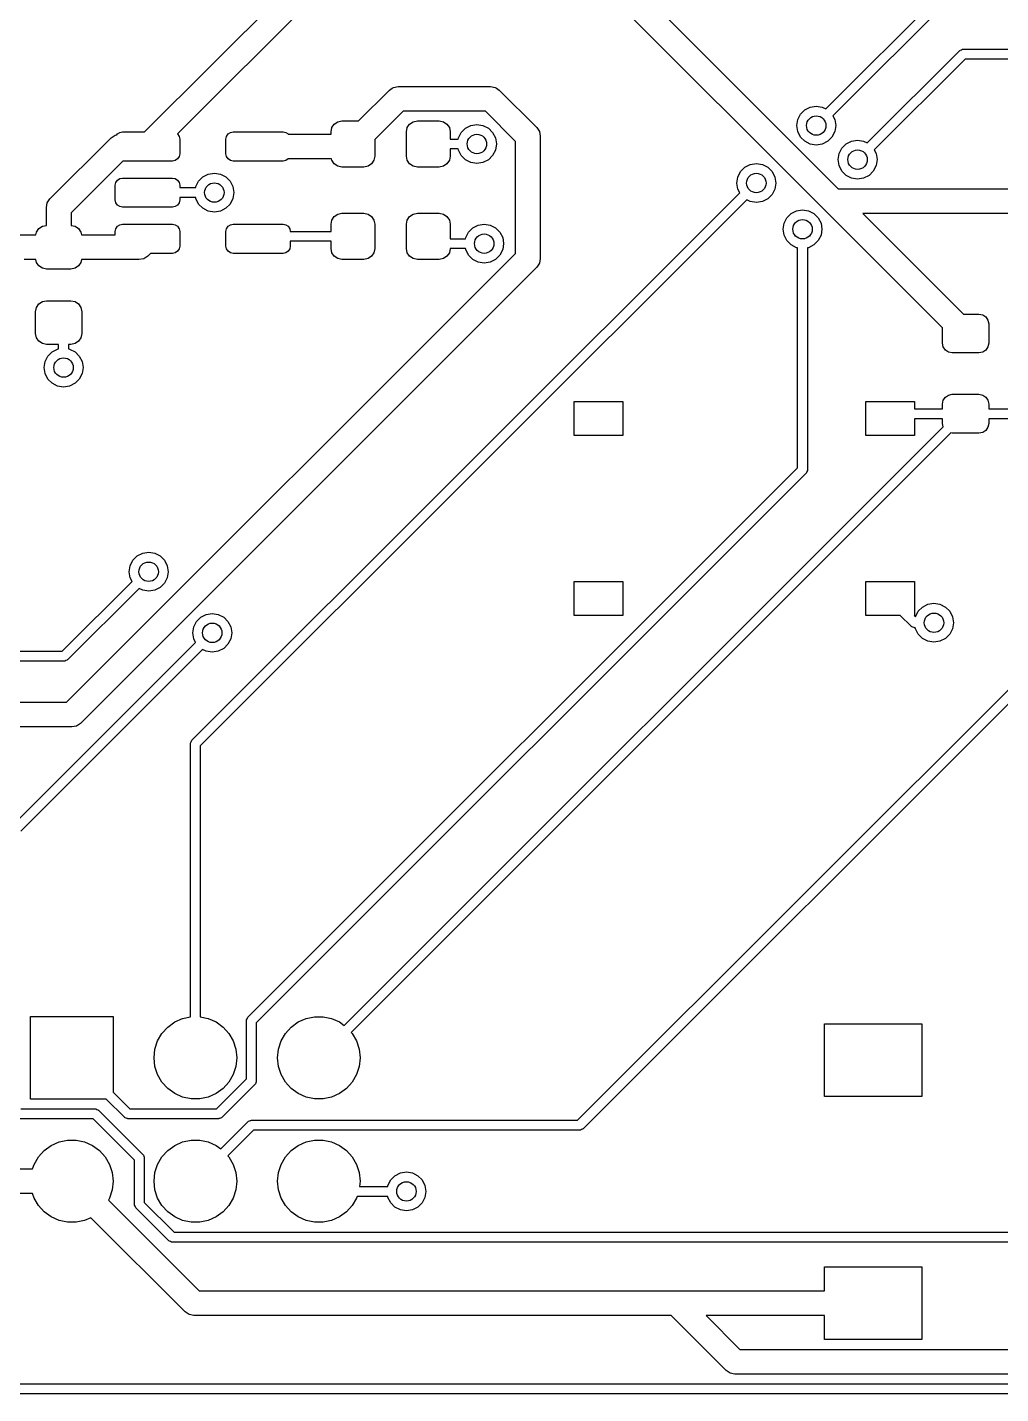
# Model space of a CAD drawing. Extents: x 5.11 to 8.2, y -3.91 to -1.13.
# Drawn here: x 5.506 to 6.294, y -3.908 to -2.801 of the extents above; entities that cross this region are included whole.
import ezdxf

# ---------------------------------------------------------------- set-up
doc = ezdxf.new("R2010")
doc.units = 0
doc.header["$MEASUREMENT"] = 0
doc.layers.add('BLACK', color=7, linetype='CONTINUOUS')

msp = doc.modelspace()

# ---------------------------------------------------------------- linework, layer by layer
at = {"layer": 'BLACK', "linetype": 'CONTINUOUS'}
for p, q in [((5.95685, -2.72617), (6.16261, -2.93193)), ((6.15264, -2.86729), (6.28851, -2.73142)), ((5.60102, -2.88583), (5.74834, -2.7385)), ((6.15139, -2.949), (5.93978, -2.73739)), ((6.293, -2.73825), (6.1583, -2.87295)), ((5.76248, -2.75264), (5.62762, -2.8875)), ((6.18611, -2.89485), (6.26095, -2.82001)), ((6.26095, -2.82001), (6.26124, -2.81986)), ((6.26124, -2.81986), (6.26143, -2.8196)), ((6.26143, -2.8196), (6.26232, -2.81931)), ((6.26232, -2.81931), (6.26315, -2.81888)), ((6.26315, -2.81888), (6.26347, -2.81893)), ((6.26347, -2.81893), (6.26378, -2.81883)), ((6.26378, -2.81883), (6.38248, -2.81883)), ((6.26544, -2.82683), (6.19176, -2.90051)), ((6.38248, -2.82683), (6.26544, -2.82683)), ((5.77424, -2.87697), (5.79919, -2.85202)), ((5.79919, -2.85202), (5.80142, -2.85053)), ((5.80142, -2.85053), (5.80243, -2.84986)), ((5.80243, -2.84986), (5.80626, -2.84909)), ((5.80626, -2.84909), (5.88105, -2.84909)), ((5.88105, -2.84909), (5.88488, -2.84986)), ((5.88488, -2.84986), (5.88589, -2.85053)), ((5.88589, -2.85053), (5.88812, -2.85202)), ((5.88812, -2.85202), (5.91849, -2.88239)), ((6.13557, -2.86803), (6.13996, -2.86579)), ((6.13996, -2.86579), (6.14482, -2.86502)), ((6.14482, -2.86502), (6.14969, -2.86579)), ((6.14969, -2.86579), (6.15264, -2.86729)), ((5.75744, -2.87764), (5.76083, -2.87697)), ((5.76083, -2.87697), (5.77424, -2.87697)), ((5.8104, -2.86909), (5.7874, -2.89209)), ((5.87691, -2.86909), (5.8104, -2.86909)), ((5.81846, -2.87764), (5.82185, -2.87697)), ((5.82185, -2.87697), (5.83957, -2.87697)), ((5.83957, -2.87697), (5.84296, -2.87764)), ((5.90142, -2.8936), (5.87691, -2.86909)), ((6.12908, -2.88077), (6.12985, -2.8759)), ((6.12985, -2.8759), (6.13208, -2.87151)), ((6.13208, -2.87151), (6.13557, -2.86803)), ((6.1583, -2.87295), (6.1598, -2.8759)), ((6.1598, -2.8759), (6.16057, -2.88077)), ((5.57396, -2.89057), (5.57721, -2.8884)), ((5.57721, -2.8884), (5.57862, -2.88812)), ((5.57862, -2.88812), (5.57899, -2.88756)), ((5.57899, -2.88756), (5.58091, -2.88628)), ((5.58091, -2.88628), (5.58317, -2.88583)), ((5.58317, -2.88583), (5.60102, -2.88583)), ((5.62762, -2.8875), (5.6277, -2.88756)), ((5.6277, -2.88756), (5.62898, -2.88947)), ((5.66728, -2.88947), (5.66856, -2.88756)), ((5.66856, -2.88756), (5.67048, -2.88628)), ((5.67048, -2.88628), (5.67274, -2.88583)), ((5.67274, -2.88583), (5.71309, -2.88583)), ((5.71309, -2.88583), (5.71535, -2.88628)), ((5.71535, -2.88628), (5.71727, -2.88756)), ((5.71727, -2.88756), (5.71732, -2.88764)), ((5.71732, -2.88764), (5.75197, -2.88764)), ((5.75197, -2.88583), (5.75264, -2.88244)), ((5.75197, -2.88764), (5.75197, -2.88583)), ((5.75264, -2.88244), (5.75456, -2.87956)), ((5.75456, -2.87956), (5.75744, -2.87764)), ((5.81299, -2.88583), (5.81367, -2.88244)), ((5.81299, -2.90551), (5.81299, -2.88583)), ((5.81367, -2.88244), (5.81559, -2.87956)), ((5.81559, -2.87956), (5.81846, -2.87764)), ((5.84296, -2.87764), (5.84583, -2.87956)), ((5.84583, -2.87956), (5.84775, -2.88244)), ((5.84775, -2.88244), (5.84843, -2.88583)), ((5.84843, -2.88583), (5.84843, -2.89167)), ((5.8551, -2.8908), (5.85734, -2.88641)), ((5.85734, -2.88641), (5.86082, -2.88293)), ((5.86082, -2.88293), (5.86521, -2.88069)), ((5.86521, -2.88069), (5.87008, -2.87992)), ((5.87008, -2.87992), (5.87495, -2.88069)), ((5.87495, -2.88069), (5.87934, -2.88293)), ((5.87934, -2.88293), (5.88282, -2.88641)), ((5.88282, -2.88641), (5.88506, -2.8908)), ((5.91849, -2.88239), (5.92066, -2.88563)), ((5.92066, -2.88563), (5.92104, -2.88756)), ((5.92104, -2.88756), (5.92142, -2.88946)), ((6.12985, -2.88563), (6.12908, -2.88077)), ((6.13208, -2.89002), (6.12985, -2.88563)), ((6.1598, -2.88563), (6.15756, -2.89002)), ((6.16057, -2.88077), (6.1598, -2.88563)), ((5.52442, -2.94011), (5.57396, -2.89057)), ((5.57396, -2.89057), (5.57396, -2.89057)), ((5.62898, -2.88947), (5.62943, -2.89173)), ((5.62943, -2.89173), (5.62943, -2.90354)), ((5.66683, -2.89173), (5.66728, -2.88947)), ((5.66683, -2.90354), (5.66683, -2.89173)), ((5.7874, -2.89209), (5.7874, -2.90551)), ((5.84843, -2.89167), (5.85496, -2.89167)), ((5.85496, -2.89967), (5.84843, -2.89967)), ((5.84843, -2.89967), (5.84843, -2.90551)), ((5.85496, -2.89167), (5.8551, -2.8908)), ((5.8551, -2.90054), (5.85496, -2.89967)), ((5.88506, -2.8908), (5.88583, -2.89567)), ((5.88583, -2.89567), (5.88506, -2.90054)), ((5.90142, -2.98435), (5.90142, -2.8936)), ((5.92142, -2.88946), (5.92142, -2.98849)), ((6.13557, -2.89351), (6.13208, -2.89002)), ((6.13996, -2.89574), (6.13557, -2.89351)), ((6.14482, -2.89652), (6.13996, -2.89574)), ((6.14969, -2.89574), (6.14482, -2.89652)), ((6.15408, -2.89351), (6.14969, -2.89574)), ((6.15756, -2.89002), (6.15408, -2.89351)), ((6.16331, -2.90346), (6.16555, -2.89907)), ((6.16555, -2.89907), (6.16903, -2.89559)), ((6.16903, -2.89559), (6.17342, -2.89335)), ((6.17342, -2.89335), (6.17829, -2.89258)), ((6.17829, -2.89258), (6.18315, -2.89335)), ((6.18315, -2.89335), (6.18611, -2.89485)), ((5.58337, -2.90945), (5.5415, -2.95132)), ((5.62352, -2.90945), (5.58337, -2.90945)), ((5.62578, -2.909), (5.62352, -2.90945)), ((5.6277, -2.90772), (5.62578, -2.909)), ((5.62898, -2.9058), (5.6277, -2.90772)), ((5.62943, -2.90354), (5.62898, -2.9058)), ((5.66728, -2.9058), (5.66683, -2.90354)), ((5.66856, -2.90772), (5.66728, -2.9058)), ((5.67048, -2.909), (5.66856, -2.90772)), ((5.67274, -2.90945), (5.67048, -2.909)), ((5.71309, -2.90945), (5.67274, -2.90945)), ((5.71535, -2.909), (5.71309, -2.90945)), ((5.71727, -2.90772), (5.71535, -2.909)), ((5.71732, -2.90764), (5.71727, -2.90772)), ((5.75239, -2.90764), (5.71732, -2.90764)), ((5.75264, -2.9089), (5.75239, -2.90764)), ((5.75456, -2.91178), (5.75264, -2.9089)), ((5.78673, -2.9089), (5.78481, -2.91178)), ((5.7874, -2.90551), (5.78673, -2.9089)), ((5.81367, -2.9089), (5.81299, -2.90551)), ((5.81559, -2.91178), (5.81367, -2.9089)), ((5.84775, -2.9089), (5.84583, -2.91178)), ((5.84843, -2.90551), (5.84775, -2.9089)), ((5.85734, -2.90493), (5.8551, -2.90054)), ((5.86082, -2.90841), (5.85734, -2.90493)), ((5.86521, -2.91065), (5.86082, -2.90841)), ((5.87008, -2.91142), (5.86521, -2.91065)), ((5.87495, -2.91065), (5.87008, -2.91142)), ((5.87934, -2.90841), (5.87495, -2.91065)), ((5.88282, -2.90493), (5.87934, -2.90841)), ((5.88506, -2.90054), (5.88282, -2.90493)), ((6.16254, -2.90833), (6.16331, -2.90346)), ((6.16331, -2.91319), (6.16254, -2.90833)), ((6.19176, -2.90051), (6.19327, -2.90346)), ((6.19327, -2.90346), (6.19404, -2.90833)), ((6.19404, -2.90833), (6.19327, -2.91319)), ((5.64822, -2.9223), (5.65261, -2.92006)), ((5.65261, -2.92006), (5.65748, -2.91929)), ((5.65748, -2.91929), (5.66235, -2.92006)), ((5.66235, -2.92006), (5.66674, -2.9223)), ((5.75744, -2.9137), (5.75456, -2.91178)), ((5.76083, -2.91437), (5.75744, -2.9137)), ((5.77854, -2.91437), (5.76083, -2.91437)), ((5.78193, -2.9137), (5.77854, -2.91437)), ((5.78481, -2.91178), (5.78193, -2.9137)), ((5.81846, -2.9137), (5.81559, -2.91178)), ((5.82185, -2.91437), (5.81846, -2.9137)), ((5.83957, -2.91437), (5.82185, -2.91437)), ((5.84296, -2.9137), (5.83957, -2.91437)), ((5.84583, -2.91178), (5.84296, -2.9137)), ((6.08134, -2.92244), (6.08358, -2.91805)), ((6.08358, -2.91805), (6.08706, -2.91456)), ((6.08706, -2.91456), (6.09145, -2.91233)), ((6.09145, -2.91233), (6.09632, -2.91156)), ((6.09632, -2.91156), (6.10118, -2.91233)), ((6.10118, -2.91233), (6.10557, -2.91456)), ((6.10557, -2.91456), (6.10906, -2.91805)), ((6.10906, -2.91805), (6.1113, -2.92244)), ((6.16555, -2.91758), (6.16331, -2.91319)), ((6.16903, -2.92107), (6.16555, -2.91758)), ((6.17342, -2.9233), (6.16903, -2.92107)), ((6.18754, -2.92107), (6.18315, -2.9233)), ((6.19103, -2.91758), (6.18754, -2.92107)), ((6.19327, -2.91319), (6.19103, -2.91758)), ((5.57726, -2.92913), (5.57771, -2.92687)), ((5.57726, -2.94094), (5.57726, -2.92913)), ((5.57771, -2.92687), (5.57899, -2.92496)), ((5.57899, -2.92496), (5.58091, -2.92368)), ((5.58091, -2.92368), (5.58317, -2.92323)), ((5.58317, -2.92323), (5.62352, -2.92323)), ((5.62352, -2.92323), (5.62578, -2.92368)), ((5.62578, -2.92368), (5.6277, -2.92496)), ((5.6277, -2.92496), (5.62898, -2.92687)), ((5.62898, -2.92687), (5.62943, -2.92913)), ((5.62943, -2.92913), (5.62943, -2.93104)), ((5.62943, -2.93104), (5.64237, -2.93104)), ((5.64237, -2.93104), (5.6425, -2.93017)), ((5.6425, -2.93017), (5.64474, -2.92578)), ((5.64474, -2.92578), (5.64822, -2.9223)), ((5.66674, -2.9223), (5.67022, -2.92578)), ((5.67022, -2.92578), (5.67246, -2.93017)), ((5.67246, -2.93017), (5.67323, -2.93504)), ((6.08057, -2.9273), (6.08134, -2.92244)), ((6.08134, -2.93217), (6.08057, -2.9273)), ((6.08284, -2.93512), (6.08134, -2.93217)), ((6.1113, -2.93217), (6.10906, -2.93656)), ((6.1113, -2.92244), (6.11207, -2.9273)), ((6.11207, -2.9273), (6.1113, -2.93217)), ((6.16261, -2.93193), (6.61122, -2.93193)), ((6.17829, -2.92407), (6.17342, -2.9233)), ((6.18315, -2.9233), (6.17829, -2.92407)), ((5.5215, -2.94718), (5.52226, -2.94335)), ((5.52226, -2.94335), (5.52442, -2.94011)), ((5.52442, -2.94011), (5.52442, -2.94011)), ((5.57771, -2.9432), (5.57726, -2.94094)), ((5.57899, -2.94512), (5.57771, -2.9432)), ((5.62898, -2.9432), (5.6277, -2.94512)), ((5.62943, -2.94094), (5.62898, -2.9432)), ((5.64237, -2.93904), (5.62943, -2.93904)), ((5.62943, -2.93904), (5.62943, -2.94094)), ((5.6393, -3.37867), (6.08284, -2.93512)), ((5.6425, -2.93991), (5.64237, -2.93904)), ((5.64474, -2.9443), (5.6425, -2.93991)), ((6.0885, -2.94078), (5.64613, -3.38315)), ((5.67246, -2.93991), (5.67022, -2.9443)), ((5.67323, -2.93504), (5.67246, -2.93991)), ((6.09145, -2.94228), (6.0885, -2.94078)), ((6.09632, -2.94305), (6.09145, -2.94228)), ((6.10118, -2.94228), (6.09632, -2.94305)), ((6.10557, -2.94004), (6.10118, -2.94228)), ((6.10906, -2.93656), (6.10557, -2.94004)), ((5.5215, -2.96165), (5.5215, -2.94718)), ((5.5415, -2.95132), (5.5415, -2.96165)), ((5.58091, -2.9464), (5.57899, -2.94512)), ((5.58317, -2.94685), (5.58091, -2.9464)), ((5.62352, -2.94685), (5.58317, -2.94685)), ((5.62578, -2.9464), (5.62352, -2.94685)), ((5.6277, -2.94512), (5.62578, -2.9464)), ((5.64822, -2.94778), (5.64474, -2.9443)), ((5.65261, -2.95002), (5.64822, -2.94778)), ((5.65748, -2.95079), (5.65261, -2.95002)), ((5.66235, -2.95002), (5.65748, -2.95079)), ((5.66674, -2.94778), (5.66235, -2.95002)), ((5.67022, -2.9443), (5.66674, -2.94778)), ((5.75264, -2.95724), (5.75456, -2.95437)), ((5.75456, -2.95437), (5.75744, -2.95245)), ((5.75744, -2.95245), (5.76083, -2.95177)), ((5.76083, -2.95177), (5.77854, -2.95177)), ((5.77854, -2.95177), (5.78193, -2.95245)), ((5.78193, -2.95245), (5.78481, -2.95437)), ((5.78481, -2.95437), (5.78673, -2.95724)), ((5.81367, -2.95724), (5.81559, -2.95437)), ((5.81559, -2.95437), (5.81846, -2.95245)), ((5.81846, -2.95245), (5.82185, -2.95177)), ((5.82185, -2.95177), (5.83957, -2.95177)), ((5.83957, -2.95177), (5.84296, -2.95245)), ((5.84296, -2.95245), (5.84583, -2.95437)), ((5.84583, -2.95437), (5.84775, -2.95724)), ((6.12098, -2.95545), (6.12446, -2.95196)), ((6.12446, -2.95196), (6.12885, -2.94973)), ((6.12885, -2.94973), (6.13372, -2.94896)), ((6.13372, -2.94896), (6.13859, -2.94973)), ((6.13859, -2.94973), (6.14298, -2.95196)), ((6.14298, -2.95196), (6.14646, -2.95545)), ((6.24705, -3.04465), (6.15139, -2.949)), ((6.15139, -2.949), (6.15139, -2.949)), ((6.61184, -2.95193), (6.18261, -2.95193)), ((6.18261, -2.95193), (6.26414, -3.03346)), ((5.51347, -2.96708), (5.51539, -2.96421)), ((5.51539, -2.96421), (5.51826, -2.96229)), ((5.51826, -2.96229), (5.5215, -2.96165)), ((5.5415, -2.96165), (5.54473, -2.96229)), ((5.54473, -2.96229), (5.5476, -2.96421)), ((5.5476, -2.96421), (5.54952, -2.96708)), ((5.57726, -2.96654), (5.57771, -2.96428)), ((5.57771, -2.96428), (5.57899, -2.96236)), ((5.57899, -2.96236), (5.58091, -2.96108)), ((5.58091, -2.96108), (5.58317, -2.96063)), ((5.58317, -2.96063), (5.62352, -2.96063)), ((5.62352, -2.96063), (5.62578, -2.96108)), ((5.62578, -2.96108), (5.6277, -2.96236)), ((5.6277, -2.96236), (5.62898, -2.96428)), ((5.62898, -2.96428), (5.62943, -2.96654)), ((5.66683, -2.96654), (5.66728, -2.96428)), ((5.66728, -2.96428), (5.66856, -2.96236)), ((5.66856, -2.96236), (5.67048, -2.96108)), ((5.67048, -2.96108), (5.67274, -2.96063)), ((5.67274, -2.96063), (5.71309, -2.96063)), ((5.71309, -2.96063), (5.71535, -2.96108)), ((5.71535, -2.96108), (5.71727, -2.96236)), ((5.71727, -2.96236), (5.71855, -2.96428)), ((5.71855, -2.96428), (5.71898, -2.96647)), ((5.75197, -2.96063), (5.75264, -2.95724)), ((5.75197, -2.96647), (5.75197, -2.96063)), ((5.78673, -2.95724), (5.7874, -2.96063)), ((5.7874, -2.96063), (5.7874, -2.98031)), ((5.81299, -2.96063), (5.81367, -2.95724)), ((5.81299, -2.98031), (5.81299, -2.96063)), ((5.84775, -2.95724), (5.84843, -2.96063)), ((5.84843, -2.96063), (5.84843, -2.97238)), ((5.86324, -2.96712), (5.86673, -2.96364)), ((5.86673, -2.96364), (5.87112, -2.9614)), ((5.87112, -2.9614), (5.87598, -2.96063)), ((5.87598, -2.96063), (5.88085, -2.9614)), ((5.88085, -2.9614), (5.88524, -2.96364)), ((5.88524, -2.96364), (5.88872, -2.96712)), ((6.11797, -2.96471), (6.11874, -2.95984)), ((6.11874, -2.96957), (6.11797, -2.96471)), ((6.11874, -2.95984), (6.12098, -2.95545)), ((6.14646, -2.95545), (6.1487, -2.95984)), ((6.1487, -2.95984), (6.14947, -2.96471)), ((6.14947, -2.96471), (6.1487, -2.96957)), ((5.49934, -2.96933), (5.51302, -2.96933)), ((5.51302, -2.96933), (5.51347, -2.96708)), ((5.54952, -2.96708), (5.54997, -2.96933)), ((5.54997, -2.96933), (5.57726, -2.96933)), ((5.57726, -2.96933), (5.57726, -2.96654)), ((5.62943, -2.96654), (5.62943, -2.97835)), ((5.66683, -2.97835), (5.66683, -2.96654)), ((5.71898, -2.96647), (5.75197, -2.96647)), ((5.75197, -2.97447), (5.719, -2.97447)), ((5.719, -2.97447), (5.719, -2.97835)), ((5.75197, -2.98031), (5.75197, -2.97447)), ((5.84843, -2.97238), (5.86087, -2.97238)), ((5.86087, -2.97238), (5.86101, -2.97151)), ((5.86101, -2.97151), (5.86324, -2.96712)), ((5.88872, -2.96712), (5.89096, -2.97151)), ((5.89096, -2.97151), (5.89173, -2.97638)), ((5.89173, -2.97638), (5.89096, -2.98124)), ((6.12098, -2.97396), (6.11874, -2.96957)), ((6.12446, -2.97745), (6.12098, -2.97396)), ((6.14646, -2.97396), (6.14298, -2.97745)), ((6.1487, -2.96957), (6.14646, -2.97396)), ((5.53789, -3.34787), (5.90142, -2.98435)), ((5.60353, -2.9864), (5.60028, -2.98857)), ((5.60568, -2.98425), (5.60353, -2.9864)), ((5.60353, -2.9864), (5.60353, -2.9864)), ((5.62352, -2.98425), (5.60568, -2.98425)), ((5.62578, -2.9838), (5.62352, -2.98425)), ((5.6277, -2.98252), (5.62578, -2.9838)), ((5.62898, -2.98061), (5.6277, -2.98252)), ((5.62943, -2.97835), (5.62898, -2.98061)), ((5.66728, -2.98061), (5.66683, -2.97835)), ((5.66856, -2.98252), (5.66728, -2.98061)), ((5.67048, -2.9838), (5.66856, -2.98252)), ((5.67274, -2.98425), (5.67048, -2.9838)), ((5.71309, -2.98425), (5.67274, -2.98425)), ((5.71535, -2.9838), (5.71309, -2.98425)), ((5.71727, -2.98252), (5.71535, -2.9838)), ((5.71855, -2.98061), (5.71727, -2.98252)), ((5.719, -2.97835), (5.71855, -2.98061)), ((5.75264, -2.9837), (5.75197, -2.98031)), ((5.75456, -2.98658), (5.75264, -2.9837)), ((5.75744, -2.9885), (5.75456, -2.98658)), ((5.78481, -2.98658), (5.78193, -2.9885)), ((5.78673, -2.9837), (5.78481, -2.98658)), ((5.7874, -2.98031), (5.78673, -2.9837)), ((5.81367, -2.9837), (5.81299, -2.98031)), ((5.81559, -2.98658), (5.81367, -2.9837)), ((5.81846, -2.9885), (5.81559, -2.98658)), ((5.84583, -2.98658), (5.84296, -2.9885)), ((5.84775, -2.9837), (5.84583, -2.98658)), ((5.84841, -2.98038), (5.84775, -2.9837)), ((5.86087, -2.98038), (5.84841, -2.98038)), ((5.86101, -2.98124), (5.86087, -2.98038)), ((5.86324, -2.98563), (5.86101, -2.98124)), ((5.86673, -2.98912), (5.86324, -2.98563)), ((5.88872, -2.98563), (5.88524, -2.98912)), ((5.89096, -2.98124), (5.88872, -2.98563)), ((6.12885, -2.97968), (6.12446, -2.97745)), ((6.12972, -2.97982), (6.12885, -2.97968)), ((6.12972, -3.15793), (6.12972, -2.97982)), ((6.13859, -2.97968), (6.13772, -2.97982)), ((6.13772, -2.97982), (6.13772, -3.15959)), ((6.14298, -2.97745), (6.13859, -2.97968)), ((5.51302, -2.98933), (5.50349, -2.98933)), ((5.51347, -2.99158), (5.51302, -2.98933)), ((5.51539, -2.99445), (5.51347, -2.99158)), ((5.51826, -2.99637), (5.51539, -2.99445)), ((5.52165, -2.99705), (5.51826, -2.99637)), ((5.54134, -2.99705), (5.52165, -2.99705)), ((5.54473, -2.99637), (5.54134, -2.99705)), ((5.5476, -2.99445), (5.54473, -2.99637)), ((5.54952, -2.99158), (5.5476, -2.99445)), ((5.91849, -2.99556), (5.54911, -3.36495)), ((5.54997, -2.98933), (5.54952, -2.99158)), ((5.59646, -2.98933), (5.54997, -2.98933)), ((5.60028, -2.98857), (5.59646, -2.98933)), ((5.76083, -2.98917), (5.75744, -2.9885)), ((5.77854, -2.98917), (5.76083, -2.98917)), ((5.78193, -2.9885), (5.77854, -2.98917)), ((5.82185, -2.98917), (5.81846, -2.9885)), ((5.83957, -2.98917), (5.82185, -2.98917)), ((5.84296, -2.9885), (5.83957, -2.98917)), ((5.87112, -2.99136), (5.86673, -2.98912)), ((5.87598, -2.99213), (5.87112, -2.99136)), ((5.88085, -2.99136), (5.87598, -2.99213)), ((5.88524, -2.98912), (5.88085, -2.99136)), ((5.92066, -2.99232), (5.91849, -2.99556)), ((5.92142, -2.98849), (5.92066, -2.99232)), ((5.5128, -3.0315), (5.51347, -3.02811)), ((5.5128, -3.04921), (5.5128, -3.0315)), ((5.51347, -3.02811), (5.51539, -3.02523)), ((5.51539, -3.02523), (5.51826, -3.02331)), ((5.51826, -3.02331), (5.52165, -3.02264)), ((5.52165, -3.02264), (5.54134, -3.02264)), ((5.54134, -3.02264), (5.54473, -3.02331)), ((5.54473, -3.02331), (5.5476, -3.02523)), ((5.5476, -3.02523), (5.54952, -3.02811)), ((5.54952, -3.02811), (5.5502, -3.0315)), ((5.5502, -3.0315), (5.5502, -3.04921)), ((6.26414, -3.03346), (6.27657, -3.03346)), ((6.27657, -3.03346), (6.27959, -3.03406)), ((6.27959, -3.03406), (6.28214, -3.03577)), ((6.28214, -3.03577), (6.28385, -3.03833)), ((6.28385, -3.03833), (6.28445, -3.04134)), ((6.28445, -3.04134), (6.28445, -3.05709)), ((5.51347, -3.0526), (5.5128, -3.04921)), ((5.51539, -3.05548), (5.51347, -3.0526)), ((5.54952, -3.0526), (5.5476, -3.05548)), ((5.5502, -3.04921), (5.54952, -3.0526)), ((6.24705, -3.05709), (6.24705, -3.04465)), ((5.51826, -3.0574), (5.51539, -3.05548)), ((5.52165, -3.05807), (5.51826, -3.0574)), ((5.53143, -3.05807), (5.52165, -3.05807)), ((5.52269, -3.06752), (5.52618, -3.06403)), ((5.52618, -3.06403), (5.53057, -3.06179)), ((5.53057, -3.06179), (5.53143, -3.06166)), ((5.53143, -3.06166), (5.53143, -3.05807)), ((5.54134, -3.05807), (5.53943, -3.05807)), ((5.53943, -3.05807), (5.53943, -3.06166)), ((5.53943, -3.06166), (5.5403, -3.06179)), ((5.5403, -3.06179), (5.54469, -3.06403)), ((5.54473, -3.0574), (5.54134, -3.05807)), ((5.54469, -3.06403), (5.54817, -3.06752)), ((5.5476, -3.05548), (5.54473, -3.0574)), ((6.24765, -3.0601), (6.24705, -3.05709)), ((6.24935, -3.06265), (6.24765, -3.0601)), ((6.25191, -3.06436), (6.24935, -3.06265)), ((6.25492, -3.06496), (6.25191, -3.06436)), ((6.27657, -3.06496), (6.25492, -3.06496)), ((6.27959, -3.06436), (6.27657, -3.06496)), ((6.28214, -3.06265), (6.27959, -3.06436)), ((6.28385, -3.0601), (6.28214, -3.06265)), ((6.28445, -3.05709), (6.28385, -3.0601)), ((5.51969, -3.07677), (5.52046, -3.07191)), ((5.52046, -3.08164), (5.51969, -3.07677)), ((5.52046, -3.07191), (5.52269, -3.06752)), ((5.54817, -3.06752), (5.55041, -3.07191)), ((5.55041, -3.07191), (5.55118, -3.07677)), ((5.55118, -3.07677), (5.55041, -3.08164)), ((5.52269, -3.08603), (5.52046, -3.08164)), ((5.52618, -3.08951), (5.52269, -3.08603)), ((5.54817, -3.08603), (5.54469, -3.08951)), ((5.55041, -3.08164), (5.54817, -3.08603)), ((5.53057, -3.09175), (5.52618, -3.08951)), ((5.53543, -3.09252), (5.53057, -3.09175)), ((5.5403, -3.09175), (5.53543, -3.09252)), ((5.54469, -3.08951), (5.5403, -3.09175)), ((6.25191, -3.09902), (6.25492, -3.09843)), ((6.25492, -3.09843), (6.27657, -3.09843)), ((6.27657, -3.09843), (6.27959, -3.09902)), ((5.94882, -3.13189), (5.94882, -3.10433)), ((5.94882, -3.10433), (5.98819, -3.10433)), ((5.98819, -3.10433), (5.98819, -3.13189)), ((6.18504, -3.13189), (6.18504, -3.10433)), ((6.18504, -3.10433), (6.22441, -3.10433)), ((6.22441, -3.10433), (6.22441, -3.11017)), ((6.24705, -3.1063), (6.24765, -3.10329)), ((6.24705, -3.11017), (6.24705, -3.1063)), ((6.24765, -3.10329), (6.24935, -3.10073)), ((6.24935, -3.10073), (6.25191, -3.09902)), ((6.27959, -3.09902), (6.28214, -3.10073)), ((6.28214, -3.10073), (6.28385, -3.10329)), ((6.28385, -3.10329), (6.28445, -3.1063)), ((6.28445, -3.1063), (6.28445, -3.11017)), ((6.22441, -3.11017), (6.24705, -3.11017)), ((6.24705, -3.11817), (6.22441, -3.11817)), ((6.22441, -3.11817), (6.22441, -3.13189)), ((6.24705, -3.12205), (6.24705, -3.11817)), ((6.28445, -3.11017), (6.38248, -3.11017)), ((6.38248, -3.11817), (6.28445, -3.11817)), ((6.28445, -3.11817), (6.28445, -3.12205)), ((5.76268, -3.60962), (6.24758, -3.12472)), ((6.25389, -3.12972), (5.76837, -3.61524)), ((5.98819, -3.13189), (5.94882, -3.13189)), ((6.22441, -3.13189), (6.18504, -3.13189)), ((6.24758, -3.12472), (6.24705, -3.12205)), ((6.25492, -3.12992), (6.25389, -3.12972)), ((6.27657, -3.12992), (6.25492, -3.12992)), ((6.27959, -3.12932), (6.27657, -3.12992)), ((6.28214, -3.12762), (6.27959, -3.12932)), ((6.28385, -3.12506), (6.28214, -3.12762)), ((6.28445, -3.12205), (6.28385, -3.12506)), ((5.68464, -3.60301), (6.12972, -3.15793)), ((6.13655, -3.16242), (5.69146, -3.6075)), ((6.13669, -3.16213), (6.13655, -3.16242)), ((6.13696, -3.16194), (6.13669, -3.16213)), ((6.13725, -3.16105), (6.13696, -3.16194)), ((6.13767, -3.16021), (6.13725, -3.16105)), ((6.13772, -3.15959), (6.13762, -3.15989)), ((6.13762, -3.15989), (6.13767, -3.16021)), ((5.95156, -3.68649), (6.4212, -3.21685)), ((5.59159, -3.23287), (5.59507, -3.22939)), ((5.59507, -3.22939), (5.59946, -3.22715)), ((5.59946, -3.22715), (5.60433, -3.22638)), ((5.60433, -3.22638), (5.6092, -3.22715)), ((5.6092, -3.22715), (5.61359, -3.22939)), ((5.61359, -3.22939), (5.61707, -3.23287)), ((6.42803, -3.22133), (5.95604, -3.69332)), ((5.58858, -3.24213), (5.58935, -3.23726)), ((5.58935, -3.24699), (5.58858, -3.24213)), ((5.58935, -3.23726), (5.59159, -3.23287)), ((5.61707, -3.23287), (5.61931, -3.23726)), ((5.61931, -3.23726), (5.62008, -3.24213)), ((5.62008, -3.24213), (5.61931, -3.24699)), ((5.53423, -3.30657), (5.59086, -3.24994)), ((5.59086, -3.24994), (5.58935, -3.24699)), ((5.61707, -3.25138), (5.61359, -3.25487)), ((5.61931, -3.24699), (5.61707, -3.25138)), ((5.94882, -3.27756), (5.94882, -3.25)), ((5.94882, -3.25), (5.98819, -3.25)), ((5.98819, -3.25), (5.98819, -3.27756)), ((6.18504, -3.27756), (6.18504, -3.25)), ((6.18504, -3.25), (6.22441, -3.25)), ((6.22441, -3.25), (6.22441, -3.27756)), ((5.59651, -3.2556), (5.53872, -3.3134)), ((5.59946, -3.2571), (5.59651, -3.2556)), ((5.60433, -3.25787), (5.59946, -3.2571)), ((5.6092, -3.2571), (5.60433, -3.25787)), ((5.61359, -3.25487), (5.6092, -3.2571)), ((5.65094, -3.27665), (5.6558, -3.27588)), ((5.6558, -3.27588), (5.66067, -3.27665)), ((6.22519, -3.27859), (6.22742, -3.27421)), ((6.22742, -3.27421), (6.2309, -3.27072)), ((6.2309, -3.27072), (6.23529, -3.26849)), ((6.23529, -3.26849), (6.24016, -3.26772)), ((6.24016, -3.26772), (6.24502, -3.26849)), ((6.24502, -3.26849), (6.24941, -3.27072)), ((6.24941, -3.27072), (6.2529, -3.27421)), ((6.2529, -3.27421), (6.25513, -3.2786)), ((5.64005, -3.29163), (5.64083, -3.28676)), ((5.64083, -3.28676), (5.64306, -3.28237)), ((5.64306, -3.28237), (5.64655, -3.27889)), ((5.64655, -3.27889), (5.65094, -3.27665)), ((5.66067, -3.27665), (5.66506, -3.27889)), ((5.66506, -3.27889), (5.66854, -3.28237)), ((5.66854, -3.28237), (5.67078, -3.28676)), ((5.67078, -3.28676), (5.67155, -3.29163)), ((5.98819, -3.27756), (5.94882, -3.27756)), ((6.21285, -3.27756), (6.18504, -3.27756)), ((6.22158, -3.28629), (6.21285, -3.27756)), ((6.22187, -3.28644), (6.22158, -3.28629)), ((6.22206, -3.2867), (6.22187, -3.28644)), ((6.22295, -3.28699), (6.22206, -3.2867)), ((6.22378, -3.28742), (6.22295, -3.28699)), ((6.22441, -3.27756), (6.22416, -3.27756)), ((6.22416, -3.27756), (6.22519, -3.27859)), ((6.25513, -3.2786), (6.25591, -3.28346)), ((6.25591, -3.28346), (6.25513, -3.28833)), ((5.64083, -3.2965), (5.64005, -3.29163)), ((5.64233, -3.29945), (5.64083, -3.2965)), ((5.67078, -3.2965), (5.66854, -3.30089)), ((5.67155, -3.29163), (5.67078, -3.2965)), ((6.2241, -3.28736), (6.22378, -3.28742)), ((6.22441, -3.28746), (6.2241, -3.28736)), ((6.22504, -3.28746), (6.22441, -3.28746)), ((6.22518, -3.28833), (6.22504, -3.28746)), ((6.22742, -3.29272), (6.22518, -3.28833)), ((6.2309, -3.29621), (6.22742, -3.29272)), ((6.23529, -3.29844), (6.2309, -3.29621)), ((6.24941, -3.29621), (6.24502, -3.29844)), ((6.2529, -3.29272), (6.24941, -3.29621)), ((6.25513, -3.28833), (6.2529, -3.29272)), ((5.26626, -3.30657), (5.53423, -3.30657)), ((5.49396, -3.44782), (5.64233, -3.29945)), ((5.64799, -3.3051), (5.50079, -3.4523)), ((5.65094, -3.30661), (5.64799, -3.3051)), ((5.6558, -3.30738), (5.65094, -3.30661)), ((5.66067, -3.30661), (5.6558, -3.30738)), ((5.66506, -3.30437), (5.66067, -3.30661)), ((5.66854, -3.30089), (5.66506, -3.30437)), ((6.24016, -3.29921), (6.23529, -3.29844)), ((6.24502, -3.29844), (6.24016, -3.29921)), ((5.53589, -3.31457), (5.26792, -3.31457)), ((5.5362, -3.31447), (5.53589, -3.31457)), ((5.53652, -3.31452), (5.5362, -3.31447)), ((5.53735, -3.31409), (5.53652, -3.31452)), ((5.53824, -3.3138), (5.53735, -3.31409)), ((5.53843, -3.31354), (5.53824, -3.3138)), ((5.53872, -3.3134), (5.53843, -3.31354)), ((5.46713, -3.34787), (5.53789, -3.34787)), ((5.54204, -3.36787), (5.46713, -3.36787)), ((5.54586, -3.36711), (5.54204, -3.36787)), ((5.54911, -3.36495), (5.54586, -3.36711)), ((5.54911, -3.36495), (5.54911, -3.36495)), ((5.63813, -3.3815), (5.63823, -3.38119)), ((5.63813, -3.60265), (5.63813, -3.3815)), ((5.63818, -3.38087), (5.6386, -3.38004)), ((5.63823, -3.38119), (5.63818, -3.38087)), ((5.6386, -3.38004), (5.63889, -3.37914)), ((5.63889, -3.37914), (5.63915, -3.37896)), ((5.63915, -3.37896), (5.6393, -3.37867)), ((5.64613, -3.38315), (5.64613, -3.60265)), ((5.50866, -3.66929), (5.50866, -3.60236)), ((5.50866, -3.60236), (5.57559, -3.60236)), ((5.57559, -3.60236), (5.57559, -3.66363)), ((5.61973, -3.61096), (5.62539, -3.60685)), ((5.62539, -3.60685), (5.63178, -3.604)), ((5.63178, -3.604), (5.63813, -3.60265)), ((5.64613, -3.60265), (5.65247, -3.604)), ((5.65247, -3.604), (5.65886, -3.60685)), ((5.65886, -3.60685), (5.66452, -3.61096)), ((5.68346, -3.60584), (5.68356, -3.60554)), ((5.68346, -3.65295), (5.68346, -3.60584)), ((5.68351, -3.60522), (5.68394, -3.60438)), ((5.68356, -3.60554), (5.68351, -3.60522)), ((5.68394, -3.60438), (5.68423, -3.60349)), ((5.68423, -3.60349), (5.68449, -3.6033)), ((5.68449, -3.6033), (5.68464, -3.60301)), ((5.69146, -3.6075), (5.69146, -3.65461)), ((5.71973, -3.61096), (5.72539, -3.60685)), ((5.72539, -3.60685), (5.73178, -3.604)), ((5.73178, -3.604), (5.73863, -3.60255)), ((5.73863, -3.60255), (5.74562, -3.60255)), ((5.74562, -3.60255), (5.75247, -3.604)), ((5.75247, -3.604), (5.75886, -3.60685)), ((5.75886, -3.60685), (5.76268, -3.60962)), ((5.61155, -3.62222), (5.61505, -3.61616)), ((5.61505, -3.61616), (5.61973, -3.61096)), ((5.66452, -3.61096), (5.6692, -3.61616)), ((5.6692, -3.61616), (5.6727, -3.62222)), ((5.71155, -3.62222), (5.71505, -3.61616)), ((5.71505, -3.61616), (5.71973, -3.61096)), ((5.76837, -3.61524), (5.7692, -3.61616)), ((5.7692, -3.61616), (5.7727, -3.62222)), ((6.15157, -3.66732), (6.15157, -3.60827)), ((6.15157, -3.60827), (6.23031, -3.60827)), ((6.23031, -3.60827), (6.23031, -3.66732)), ((5.60866, -3.63583), (5.60939, -3.62887)), ((5.60939, -3.62887), (5.61155, -3.62222)), ((5.6727, -3.62222), (5.67486, -3.62887)), ((5.67486, -3.62887), (5.67559, -3.63583)), ((5.70866, -3.63583), (5.70939, -3.62887)), ((5.70939, -3.62887), (5.71155, -3.62222)), ((5.7727, -3.62222), (5.77486, -3.62887)), ((5.77486, -3.62887), (5.77559, -3.63583)), ((5.60939, -3.64278), (5.60866, -3.63583)), ((5.67559, -3.63583), (5.67486, -3.64278)), ((5.70939, -3.64278), (5.70866, -3.63583)), ((5.77559, -3.63583), (5.77486, -3.64278)), ((5.61155, -3.64944), (5.60939, -3.64278)), ((5.61505, -3.6555), (5.61155, -3.64944)), ((5.6727, -3.64944), (5.6692, -3.6555)), ((5.67486, -3.64278), (5.6727, -3.64944)), ((5.71155, -3.64944), (5.70939, -3.64278)), ((5.71505, -3.6555), (5.71155, -3.64944)), ((5.7727, -3.64944), (5.7692, -3.6555)), ((5.77486, -3.64278), (5.7727, -3.64944)), ((5.61973, -3.6607), (5.61505, -3.6555)), ((5.62539, -3.66481), (5.61973, -3.6607)), ((5.66452, -3.6607), (5.65886, -3.66481)), ((5.65925, -3.67717), (5.68346, -3.65295)), ((5.69029, -3.65744), (5.66373, -3.68399)), ((5.6692, -3.6555), (5.66452, -3.6607)), ((5.69044, -3.65715), (5.69029, -3.65744)), ((5.6907, -3.65696), (5.69044, -3.65715)), ((5.69099, -3.65607), (5.6907, -3.65696)), ((5.69142, -3.65523), (5.69099, -3.65607)), ((5.69146, -3.65461), (5.69136, -3.65491)), ((5.69136, -3.65491), (5.69142, -3.65523)), ((5.71973, -3.6607), (5.71505, -3.6555)), ((5.72539, -3.66481), (5.71973, -3.6607)), ((5.76452, -3.6607), (5.75886, -3.66481)), ((5.7692, -3.6555), (5.76452, -3.6607)), ((5.56993, -3.66929), (5.50866, -3.66929)), ((5.58464, -3.68399), (5.56993, -3.66929)), ((5.57559, -3.66363), (5.58912, -3.67717)), ((5.63178, -3.66765), (5.62539, -3.66481)), ((5.63863, -3.66911), (5.63178, -3.66765)), ((5.64562, -3.66911), (5.63863, -3.66911)), ((5.65247, -3.66765), (5.64562, -3.66911)), ((5.65886, -3.66481), (5.65247, -3.66765)), ((5.73178, -3.66765), (5.72539, -3.66481)), ((5.73863, -3.66911), (5.73178, -3.66765)), ((5.74562, -3.66911), (5.73863, -3.66911)), ((5.75247, -3.66765), (5.74562, -3.66911)), ((5.75886, -3.66481), (5.75247, -3.66765)), ((6.23031, -3.66732), (6.15157, -3.66732)), ((5.55925, -3.68517), (5.49679, -3.68517)), ((5.50079, -3.67717), (5.56091, -3.67717)), ((5.59279, -3.7187), (5.55925, -3.68517)), ((5.56091, -3.67717), (5.56121, -3.67727)), ((5.56121, -3.67727), (5.56153, -3.67721)), ((5.56153, -3.67721), (5.56237, -3.67764)), ((5.56237, -3.67764), (5.56326, -3.67793)), ((5.56326, -3.67793), (5.56345, -3.67819)), ((5.56345, -3.67819), (5.56373, -3.67834)), ((5.56373, -3.67834), (5.59962, -3.71422)), ((5.58492, -3.68414), (5.58464, -3.68399)), ((5.58511, -3.6844), (5.58492, -3.68414)), ((5.586, -3.68469), (5.58511, -3.6844)), ((5.58684, -3.68512), (5.586, -3.68469)), ((5.58716, -3.68507), (5.58684, -3.68512)), ((5.58746, -3.68517), (5.58716, -3.68507)), ((5.66091, -3.68517), (5.58746, -3.68517)), ((5.58912, -3.67717), (5.65925, -3.67717)), ((5.66121, -3.68507), (5.66091, -3.68517)), ((5.66153, -3.68512), (5.66121, -3.68507)), ((5.66237, -3.68469), (5.66153, -3.68512)), ((5.66326, -3.6844), (5.66237, -3.68469)), ((5.66345, -3.68414), (5.66326, -3.6844)), ((5.66373, -3.68399), (5.66345, -3.68414)), ((5.66268, -3.70962), (5.68464, -3.68766)), ((5.68912, -3.69449), (5.66837, -3.71524)), ((5.68464, -3.68766), (5.68492, -3.68751)), ((5.68492, -3.68751), (5.68511, -3.68725)), ((5.68511, -3.68725), (5.686, -3.68696)), ((5.686, -3.68696), (5.68684, -3.68654)), ((5.68684, -3.68654), (5.68716, -3.68659)), ((5.68716, -3.68659), (5.68746, -3.68649)), ((5.68746, -3.68649), (5.95156, -3.68649)), ((5.95321, -3.69449), (5.68912, -3.69449)), ((5.95352, -3.69439), (5.95321, -3.69449)), ((5.95384, -3.69444), (5.95352, -3.69439)), ((5.95467, -3.69401), (5.95384, -3.69444)), ((5.95556, -3.69372), (5.95467, -3.69401)), ((5.95575, -3.69346), (5.95556, -3.69372)), ((5.95604, -3.69332), (5.95575, -3.69346)), ((5.51973, -3.71096), (5.52539, -3.70685)), ((5.52539, -3.70685), (5.53178, -3.704)), ((5.53178, -3.704), (5.53863, -3.70255)), ((5.53863, -3.70255), (5.54562, -3.70255)), ((5.54562, -3.70255), (5.55247, -3.704)), ((5.55247, -3.704), (5.55886, -3.70685)), ((5.55886, -3.70685), (5.56452, -3.71096)), ((5.61973, -3.71096), (5.62539, -3.70685)), ((5.62539, -3.70685), (5.63178, -3.704)), ((5.63178, -3.704), (5.63863, -3.70255)), ((5.63863, -3.70255), (5.64562, -3.70255)), ((5.64562, -3.70255), (5.65247, -3.704)), ((5.65247, -3.704), (5.65886, -3.70685)), ((5.65886, -3.70685), (5.66268, -3.70962)), ((5.71973, -3.71096), (5.72539, -3.70685)), ((5.72539, -3.70685), (5.73178, -3.704)), ((5.73178, -3.704), (5.73863, -3.70255)), ((5.73863, -3.70255), (5.74562, -3.70255)), ((5.74562, -3.70255), (5.75247, -3.704)), ((5.75247, -3.704), (5.75886, -3.70685)), ((5.75886, -3.70685), (5.76452, -3.71096)), ((5.51155, -3.72222), (5.51505, -3.71616)), ((5.51505, -3.71616), (5.51973, -3.71096)), ((5.56452, -3.71096), (5.5692, -3.71616)), ((5.5692, -3.71616), (5.5727, -3.72222)), ((5.59962, -3.71422), (5.59976, -3.71451)), ((5.59976, -3.71451), (5.60002, -3.7147)), ((5.60002, -3.7147), (5.60031, -3.71559)), ((5.60031, -3.71559), (5.60074, -3.71642)), ((5.60074, -3.71642), (5.60069, -3.71674)), ((5.60069, -3.71674), (5.60079, -3.71705)), ((5.60079, -3.71705), (5.60079, -3.75295)), ((5.61155, -3.72222), (5.61505, -3.71616)), ((5.61505, -3.71616), (5.61973, -3.71096)), ((5.66837, -3.71524), (5.6692, -3.71616)), ((5.6692, -3.71616), (5.6727, -3.72222)), ((5.71155, -3.72222), (5.71505, -3.71616)), ((5.71505, -3.71616), (5.71973, -3.71096)), ((5.76452, -3.71096), (5.7692, -3.71616)), ((5.7692, -3.71616), (5.7727, -3.72222)), ((5.39548, -3.72583), (5.51038, -3.72583)), ((5.51038, -3.72583), (5.51155, -3.72222)), ((5.5727, -3.72222), (5.57486, -3.72887)), ((5.57486, -3.72887), (5.57559, -3.73583)), ((5.59279, -3.75461), (5.59279, -3.7187)), ((5.60866, -3.73583), (5.60939, -3.72887)), ((5.60939, -3.72887), (5.61155, -3.72222)), ((5.6727, -3.72222), (5.67486, -3.72887)), ((5.67486, -3.72887), (5.67559, -3.73583)), ((5.70866, -3.73583), (5.70939, -3.72887)), ((5.70939, -3.72887), (5.71155, -3.72222)), ((5.7727, -3.72222), (5.77486, -3.72887)), ((5.77486, -3.72887), (5.77559, -3.73583)), ((5.80374, -3.73135), (5.80813, -3.72912)), ((5.80813, -3.72912), (5.81299, -3.72835)), ((5.81299, -3.72835), (5.81786, -3.72912)), ((5.81786, -3.72912), (5.82225, -3.73135)), ((5.57559, -3.73583), (5.57486, -3.74278)), ((5.60939, -3.74278), (5.60866, -3.73583)), ((5.67559, -3.73583), (5.67486, -3.74278)), ((5.70939, -3.74278), (5.70866, -3.73583)), ((5.77559, -3.73583), (5.77514, -3.74009)), ((5.77514, -3.74009), (5.79788, -3.74009)), ((5.79788, -3.74009), (5.79801, -3.73923)), ((5.79801, -3.73923), (5.80025, -3.73484)), ((5.80025, -3.73484), (5.80374, -3.73135)), ((5.82225, -3.73135), (5.82573, -3.73484)), ((5.82573, -3.73484), (5.82797, -3.73923)), ((5.82797, -3.73923), (5.82874, -3.74409)), ((5.51038, -3.74583), (5.39134, -3.74583)), ((5.51155, -3.74944), (5.51038, -3.74583)), ((5.51505, -3.7555), (5.51155, -3.74944)), ((5.5727, -3.74944), (5.57167, -3.75122)), ((5.57167, -3.75122), (5.64509, -3.82465)), ((5.57486, -3.74278), (5.5727, -3.74944)), ((5.61155, -3.74944), (5.60939, -3.74278)), ((5.61505, -3.7555), (5.61155, -3.74944)), ((5.6727, -3.74944), (5.6692, -3.7555)), ((5.67486, -3.74278), (5.6727, -3.74944)), ((5.71155, -3.74944), (5.70939, -3.74278)), ((5.71505, -3.7555), (5.71155, -3.74944)), ((5.7727, -3.74944), (5.7692, -3.7555)), ((5.77313, -3.74809), (5.7727, -3.74944)), ((5.79788, -3.74809), (5.77313, -3.74809)), ((5.79801, -3.74896), (5.79788, -3.74809)), ((5.80025, -3.75335), (5.79801, -3.74896)), ((5.82797, -3.74896), (5.82573, -3.75335)), ((5.82874, -3.74409), (5.82797, -3.74896)), ((5.51973, -3.7607), (5.51505, -3.7555)), ((5.52539, -3.76481), (5.51973, -3.7607)), ((5.59289, -3.75491), (5.59279, -3.75461)), ((5.59284, -3.75523), (5.59289, -3.75491)), ((5.59326, -3.75607), (5.59284, -3.75523)), ((5.59355, -3.75696), (5.59326, -3.75607)), ((5.59381, -3.75715), (5.59355, -3.75696)), ((5.59396, -3.75744), (5.59381, -3.75715)), ((5.62052, -3.78399), (5.59396, -3.75744)), ((5.60079, -3.75295), (5.625, -3.77717)), ((5.61973, -3.7607), (5.61505, -3.7555)), ((5.62539, -3.76481), (5.61973, -3.7607)), ((5.66452, -3.7607), (5.65886, -3.76481)), ((5.6692, -3.7555), (5.66452, -3.7607)), ((5.71973, -3.7607), (5.71505, -3.7555)), ((5.72539, -3.76481), (5.71973, -3.7607)), ((5.76452, -3.7607), (5.75886, -3.76481)), ((5.7692, -3.7555), (5.76452, -3.7607)), ((5.80374, -3.75683), (5.80025, -3.75335)), ((5.80813, -3.75907), (5.80374, -3.75683)), ((5.81299, -3.75984), (5.80813, -3.75907)), ((5.81786, -3.75907), (5.81299, -3.75984)), ((5.82225, -3.75683), (5.81786, -3.75907)), ((5.82573, -3.75335), (5.82225, -3.75683)), ((5.53178, -3.76765), (5.52539, -3.76481)), ((5.53863, -3.76911), (5.53178, -3.76765)), ((5.54562, -3.76911), (5.53863, -3.76911)), ((5.55247, -3.76765), (5.54562, -3.76911)), ((5.55755, -3.76539), (5.55247, -3.76765)), ((5.63387, -3.84172), (5.55755, -3.76539)), ((5.63178, -3.76765), (5.62539, -3.76481)), ((5.63863, -3.76911), (5.63178, -3.76765)), ((5.64562, -3.76911), (5.63863, -3.76911)), ((5.65247, -3.76765), (5.64562, -3.76911)), ((5.65886, -3.76481), (5.65247, -3.76765)), ((5.73178, -3.76765), (5.72539, -3.76481)), ((5.73863, -3.76911), (5.73178, -3.76765)), ((5.74562, -3.76911), (5.73863, -3.76911)), ((5.75247, -3.76765), (5.74562, -3.76911)), ((5.75886, -3.76481), (5.75247, -3.76765)), ((5.62081, -3.78414), (5.62052, -3.78399)), ((5.62099, -3.7844), (5.62081, -3.78414)), ((5.62189, -3.78469), (5.62099, -3.7844)), ((5.62272, -3.78512), (5.62189, -3.78469)), ((5.62304, -3.78507), (5.62272, -3.78512)), ((5.62335, -3.78517), (5.62304, -3.78507)), ((5.625, -3.77717), (7.64447, -3.77717)), ((7.64613, -3.78517), (5.62335, -3.78517)), ((6.15157, -3.82465), (6.15157, -3.80512)), ((6.15157, -3.80512), (6.23031, -3.80512)), ((6.23031, -3.80512), (6.23031, -3.86417)), ((5.64509, -3.82465), (6.0315, -3.82465)), ((6.0315, -3.82465), (6.15157, -3.82465)), ((5.63712, -3.84388), (5.63387, -3.84172)), ((5.64094, -3.84465), (5.63712, -3.84388)), ((6.02735, -3.84465), (5.64094, -3.84465)), ((6.07183, -3.88912), (6.02735, -3.84465)), ((6.15157, -3.84465), (6.05564, -3.84465)), ((6.05564, -3.84465), (6.08304, -3.87205)), ((6.15157, -3.86417), (6.15157, -3.84465)), ((6.08304, -3.87205), (7.08231, -3.87205)), ((6.23031, -3.86417), (6.15157, -3.86417)), ((6.07507, -3.89129), (6.07183, -3.88912)), ((6.0789, -3.89205), (6.07507, -3.89129)), ((7.08646, -3.89205), (6.0789, -3.89205)), ((5.41233, -3.89992), (7.71601, -3.89992)), ((7.71767, -3.90792), (5.41068, -3.90792))]:
    msp.add_line(p, q, dxfattribs=at)
at = {"layer": 'BLACK'}
for centre in [(6.14482, -2.88077), (5.87008, -2.89567), (6.17829, -2.90833), (6.09632, -2.9273), (5.65748, -2.93504), (6.13372, -2.96471), (5.87598, -2.97638), (5.53543, -3.07677), (5.60433, -3.24213), (6.24016, -3.28346), (5.6558, -3.29163), (5.81299, -3.74409)]:
    msp.add_circle(centre, 0.00787, dxfattribs=at)

doc.saveas('drawing.dxf')
